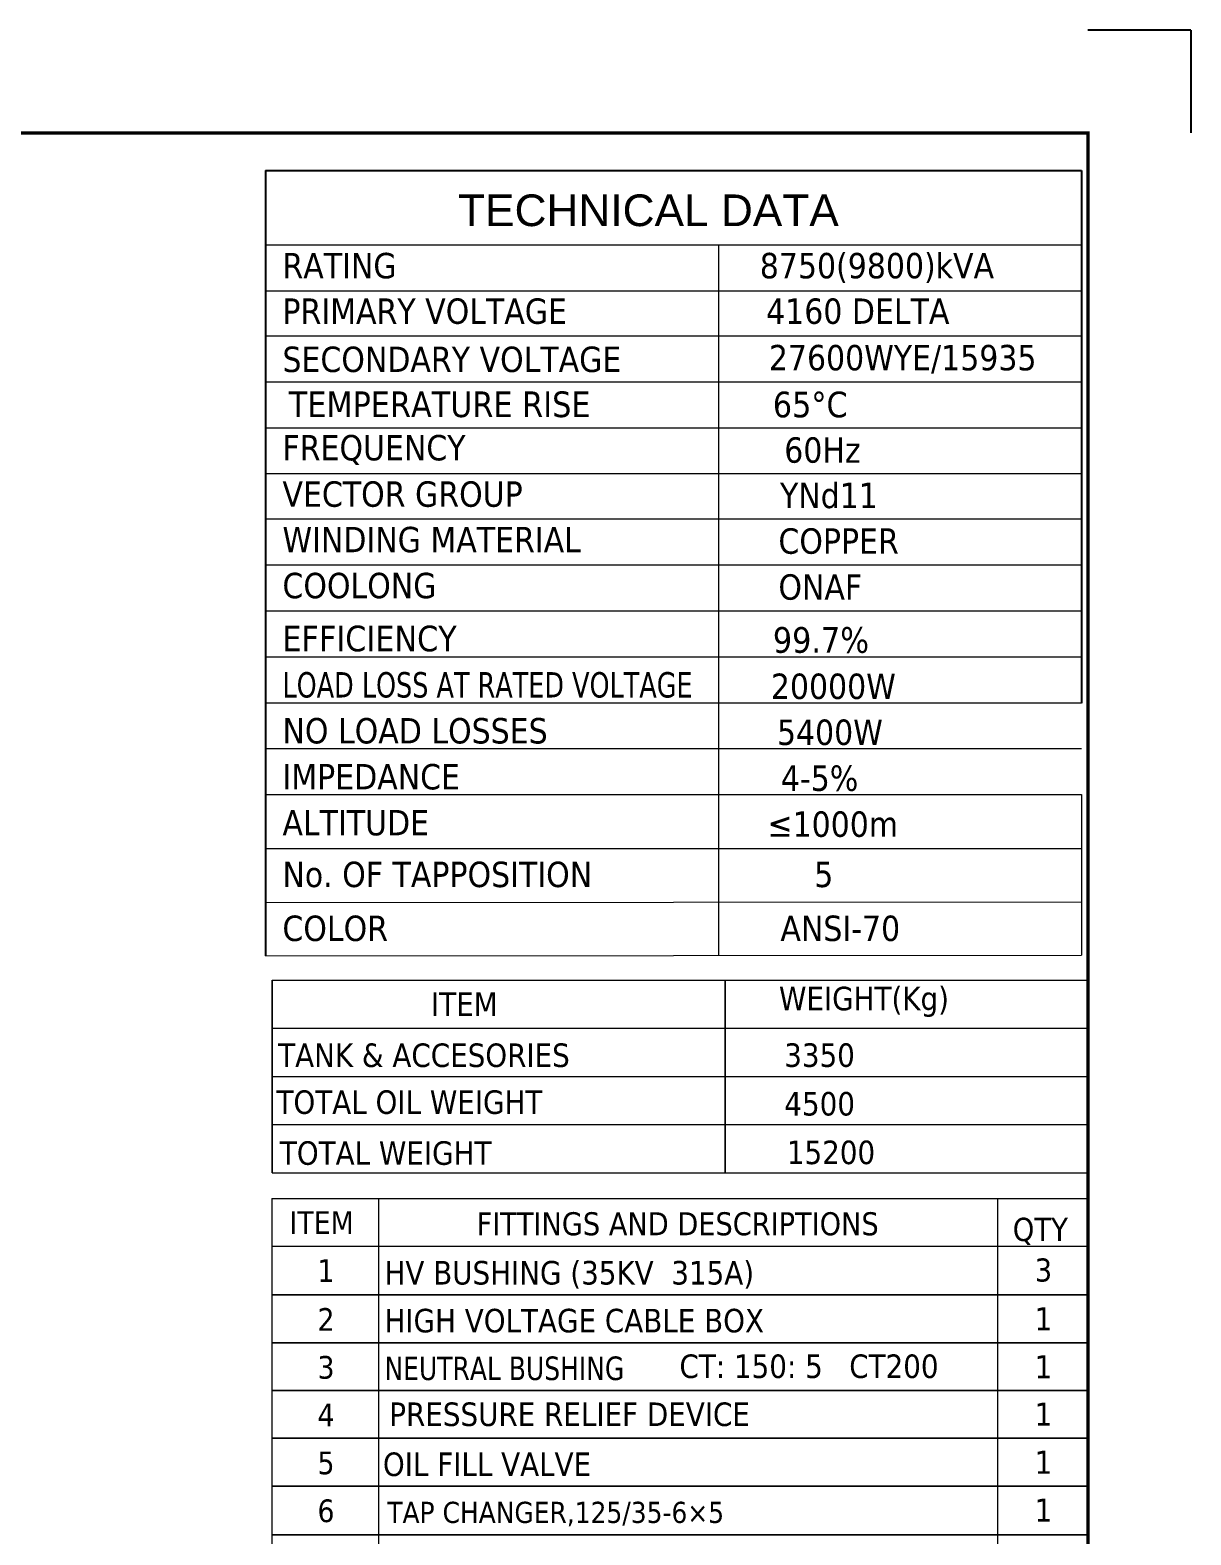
# Model space of a CAD drawing. Header units: millimetres. Extents: x 36873 to 51119, y -3533 to 6541.
# Drawn here: x 47293 to 51119, y 1581 to 6541 of the extents above; entities that cross this region are included whole.
import ezdxf
from ezdxf.enums import TextEntityAlignment as Align

# ---------------------------------------------------------------- set-up
doc = ezdxf.new("R2010")
doc.units = ezdxf.units.MM
doc.header["$LTSCALE"] = 13
doc.layers.add('1', color=4, linetype='Continuous')
doc.layers.add('6文字层', color=3, linetype='Continuous')
doc.layers.add('paper', color=254, linetype='Continuous', plot=False)
doc.layers.add('铁心', color=3, linetype='Continuous', lineweight=0)
doc.styles.add('PDF Arial', font='arial.ttf')
doc.styles.add('Tahoma$001', font='tahoma.ttf', dxfattribs={"height": 2.159784})

msp = doc.modelspace()

# ---------------------------------------------------------------- linework, layer by layer
at = {"layer": '1', "const_width": 11.871}
msp.add_lwpolyline([(37755.09, -3159.479), (50779.53, -3159.479), (50779.53, 6201.837), (37755.09, 6201.837), (37755.09, -3159.479)], dxfattribs=at)
at = {"layer": '6文字层'}
for points in [[(48068.38, 6078.581), (50758.58, 6078.581)], [(48068.38, 6078.581), (48068.38, 3489.944)], [(50758.58, 6078.581), (50758.58, 4322.647)]]:
    msp.add_lwpolyline(points, dxfattribs=at)
at = {"layer": 'paper'}
for q in [(50779.53, 6541.015), (51118.708, 6201.837)]:
    msp.add_line((51118.708, 6541.015), q, dxfattribs=at)
at = {"layer": '铁心'}
for p, q in [((48090.264, 3409.654), (48090.264, 3165.782)), ((48090.264, 3165.782), (48090.264, 3409.654)), ((48090.264, 3409.654), (50779.53, 3409.654)), ((49584.096, 3409.654), (49584.096, 3165.782)), ((49584.096, 3165.782), (49584.096, 3409.654)), ((50779.53, 3409.654), (50779.53, 2774.499)), ((48090.264, 3250.865), (50779.53, 3250.865)), ((48090.264, 2940.67), (48090.264, 3165.782)), ((48090.264, 3165.782), (48090.264, 2940.67)), ((49584.096, 2940.67), (49584.096, 3165.782)), ((49584.096, 3165.782), (49584.096, 2940.67)), ((48090.264, 3092.077), (50779.53, 3092.077)), ((48090.264, 2774.499), (48090.264, 2940.67)), ((48090.264, 2940.67), (48090.264, 2774.499)), ((48090.264, 2933.288), (50779.53, 2933.288)), ((49584.096, 2774.499), (49584.096, 2940.67)), ((49584.096, 2940.67), (49584.096, 2774.499)), ((48090.264, 2774.499), (50779.53, 2774.499))]:
    msp.add_line(p, q, dxfattribs=at)
for points in [[(48068.38, 5832.836), (50758.58, 5832.836)], [(49561.498, 5832.836), (49561.498, 3490.975)], [(48068.38, 5681.388), (50758.58, 5681.388)], [(48068.38, 5532.798), (50758.58, 5532.798)], [(48068.38, 5381.351), (50758.58, 5381.351)], [(48068.38, 5229.903), (50758.58, 5229.903)], [(48068.38, 5079.884), (50758.58, 5079.884)], [(48068.38, 4929.866), (50758.58, 4929.866)], [(48068.38, 4778.418), (50758.58, 4778.418)], [(48068.38, 4626.971), (50758.58, 4626.971)], [(48068.38, 4475.523), (50758.58, 4475.523)], [(48068.38, 4324.076), (50758.58, 4324.076)], [(48068.38, 4172.628), (50758.58, 4172.628)], [(48068.38, 4021.181), (50758.58, 4021.181)], [(48068.38, 4021.181), (50758.58, 4021.181)], [(50758.58, 4021.181), (50758.58, 3491.803)], [(48068.38, 3843.482), (50758.58, 3843.482)], [(48068.38, 3665.784), (50758.58, 3667.642)], [(48068.38, 3489.944), (50758.58, 3491.803)], [(48089.33, 2690.318), (50779.53, 2690.318), (50779.53, 2533.191)], [(48089.33, 2690.318), (48089.33, 2533.191), (50779.53, 2533.191)], [(48440.903, 2690.318), (48440.903, 2533.191), (48440.903, 2533.191)], [(50480.988, 2690.318), (50480.988, 2533.191), (50480.988, 2533.191)], [(48089.33, 950.785), (50779.53, 950.785), (50779.53, 2533.191)], [(48089.33, 2533.191), (48089.33, -631.62)], [(48440.903, 2533.191), (48440.903, -631.62)], [(50480.988, 2533.191), (50480.988, -631.62)], [(48089.33, 2529.263), (48089.33, 2372.135), (50779.53, 2372.135)], [(48089.33, 793.003), (50779.53, 793.003), (50779.53, 2375.409)], [(50779.53, 2372.135), (48089.33, 2372.135), (48089.33, 2372.135)], [(48089.33, 2371.48), (48089.33, 2214.353), (50779.53, 2214.353)], [(50779.53, 2214.353), (48089.33, 2214.353), (48089.33, 2214.353)], [(50779.53, 2214.353), (48089.33, 2214.353), (48089.33, 2214.353)], [(48089.33, 2214.353), (48089.33, 2057.225), (50779.53, 2057.225)], [(50779.53, 2057.225), (48089.33, 2057.225), (48089.33, 2057.225)], [(50779.53, 2057.225), (48089.33, 2057.225), (48089.33, 2057.225)], [(48089.33, 2056.571), (48089.33, 1899.443), (50779.53, 1899.443)], [(50779.53, 1899.443), (48089.33, 1899.443), (48089.33, 1899.443)], [(50779.53, 1899.443), (48089.33, 1899.443), (48089.33, 1899.443)], [(48089.33, 1898.788), (48089.33, 1741.661), (50779.53, 1741.661)], [(50779.53, 1741.661), (48089.33, 1741.661), (48089.33, 1741.661)], [(50779.53, 1741.661), (48089.33, 1741.661), (48089.33, 1741.661)], [(48089.33, 1738.387), (48089.33, 1581.26), (50779.53, 1581.26)], [(50779.53, 1581.26), (48089.33, 1581.26), (48089.33, 1581.26)], [(50779.53, 1581.26), (48089.33, 1581.26), (48089.33, 1581.26)]]:
    msp.add_lwpolyline(points, dxfattribs=at)

# ---------------------------------------------------------------- texts
for s, height, style, p in [('TECHNICAL DATA', 104.31224, 'PDF Arial', (48703.301, 5894.919)), ('RATING', 83.7295, 'Tahoma$001', (48124.451, 5722.822)), ('8750(9800)kVA', 83.72945, 'Tahoma$001', (49697.792, 5722.822)), ('PRIMARY VOLTAGE', 83.72945, 'Tahoma$001', (48124.451, 5572.803)), ('4160 DELTA', 83.7295, 'Tahoma$001', (49718.641, 5572.803)), ('SECONDARY VOLTAGE', 83.72945, 'Tahoma$001', (48124.451, 5414.017)), ('27600WYE/15935', 83.72945, 'Tahoma$001', (49727.637, 5419.518)), ('FREQUENCY', 83.7295, 'Tahoma$001', (48124.451, 5122.747)), ('60Hz', 83.7295, 'Tahoma$001', (49778.404, 5115.05)), ('VECTOR GROUP', 83.72945, 'Tahoma$001', (48124.451, 4969.871)), ('YNd11', 83.7295, 'Tahoma$001', (49764.345, 4965.451)), ('WINDING MATERIAL', 83.72945, 'Tahoma$001', (48124.451, 4819.852)), ('COPPER', 83.7295, 'Tahoma$001', (49759.163, 4815.018)), ('COOLONG', 83.7295, 'Tahoma$001', (48124.451, 4668.405)), ('ONAF', 83.7295, 'Tahoma$001', (49759.163, 4663.57)), ('EFFICIENCY', 84.5964, 'Tahoma$001', (48124.045, 4493.362)), ('99.7%%%', 84.5964, 'Tahoma$001', (49740.824, 4488.563)), ('20000W', 83.7295, 'Tahoma$001', (49734.284, 4336.283)), ('NO LOAD LOSSES', 83.72945, 'Tahoma$001', (48124.451, 4189.67)), ('5400W', 83.7295, 'Tahoma$001', (49754.301, 4184.835)), ('IMPEDANCE', 83.7295, 'Tahoma$001', (48124.451, 4038.222)), ('4-5%%%', 83.7295, 'Tahoma$001', (49767.186, 4033.388)), ('ALTITUDE', 83.7295, 'Tahoma$001', (48124.451, 3886.775)), ('≤1000m', 83.7295, 'Tahoma$001', (49723.019, 3881.94)), ('No. OF TAPPOSITION', 83.72945, 'Tahoma$001', (48124.325, 3716.258)), ('5', 83.729, 'Tahoma$001', (49877.157, 3716.258)), ('COLOR', 83.7295, 'Tahoma$001', (48124.325, 3538.559)), ('ANSI-70 ', 83.7295, 'Tahoma$001', (49765.798, 3538.559)), ('ITEM', 77.5586, 'Tahoma$001', (48613.955, 3291.348)), ('TANK & ACCESORIES', 77.55865, 'Tahoma$001', (48110.322, 3123.225)), ('3350', 77.5586, 'Tahoma$001', (49778.182, 3123.609)), ('TOTAL OIL WEIGHT', 77.55865, 'Tahoma$001', (48104.741, 2968.673)), ('4500', 77.5586, 'Tahoma$001', (49778.642, 2963.351)), ('TOTAL WEIGHT', 77.55865, 'Tahoma$001', (48115.905, 2800.863)), ('15200', 77.5586, 'Tahoma$001', (49786.848, 2803.131)), ('ITEM', 74.7886, 'Tahoma$001', (48147.598, 2573.127)), ('FITTINGS AND DESCRIPTIONS', 75.98448, 'Tahoma$001', (48764.287, 2568.545)), ('QTY', 76.7654, 'Tahoma$001', (50531.399, 2549.558)), ('1', 74.798, 'Tahoma$001', (48239.911, 2414.69)), ('HV BUSHING (35KV  315A)  ', 77.55865, 'Tahoma$001', (48460.705, 2406.267)), ('3', 76.109, 'Tahoma$001', (50604.071, 2416)), ('2', 74.798, 'Tahoma$001', (48239.911, 2253.635)), ('HIGH VOLTAGE CABLE BOX', 77.55865, 'Tahoma$001', (48460.705, 2248.485)), ('1', 76.109, 'Tahoma$001', (50604.071, 2254.944)), ('3', 74.798, 'Tahoma$001', (48239.911, 2095.852)), ('1', 76.109, 'Tahoma$001', (50604.071, 2097.162)), ('4', 74.798, 'Tahoma$001', (48239.911, 1938.725)), ('1', 76.109, 'Tahoma$001', (50604.071, 1940.689)), ('5', 74.798, 'Tahoma$001', (48239.911, 1780.943)), ('OIL FILL VALVE', 77.55865, 'Tahoma$001', (48455.579, 1775.031)), ('1', 76.109, 'Tahoma$001', (50604.071, 1782.252)), ('6', 74.798, 'Tahoma$001', (48239.911, 1623.16)), ('TAP CHANGER,125/35-6×5', 69.66567, 'Tahoma$001', (48470.003, 1620.404)), ('1', 76.109, 'Tahoma$001', (50604.071, 1624.47))]:
    msp.add_text(s, height=height, dxfattribs=dict(at, style=style)).set_placement(p)
at = {"layer": '铁心', "style": 'Tahoma$001'}
msp.add_text('TEMPERATURE RISE ', height=84.59638, dxfattribs=at).set_placement((48658.425, 5307.64), align=Align.MIDDLE)
msp.add_text('65%%DC', height=84.5964, dxfattribs=at).set_placement((49740.69, 5307.04), align=Align.MIDDLE_LEFT)
for s, height, width, p in [('LOAD LOSS AT RATED VOLTAGE', 83.72945, 0.85, (48124.451, 4341.117)), ('NEUTRAL BUSHING', 77.55865, 0.9, (48460.705, 2091.357))]:
    msp.add_text(s, height=height, dxfattribs=dict(at, width=width)).set_placement(p)
at = {"layer": '铁心', "attachment_point": 1, "style": 'Tahoma$001'}
for s, insert, char_height, width in [('WEIGHT(Kg)', (49761.019, 3387.728), 77.5586, 848.20644), ('CT: 150: 5   CT200', (49432.898, 2175.66), 77.55865, 2243.18283), ('PRESSURE RELIEF DEVICE', (48476.613, 2017.43), 77.55865, 1775.34741)]:
    msp.add_mtext(s, dxfattribs=dict(at, insert=insert, char_height=char_height, width=width))

doc.saveas('drawing.dxf')
